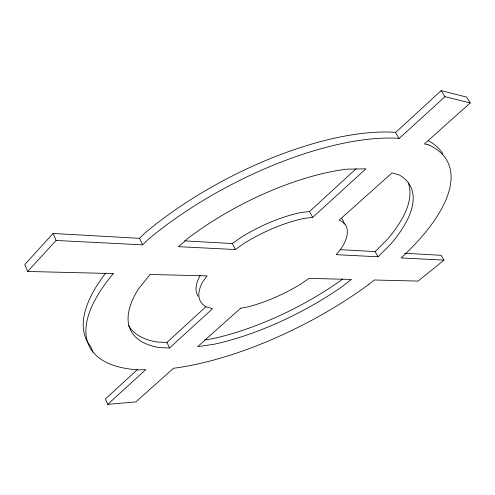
<?xml version="1.0" encoding="UTF-8"?>
<svg xmlns="http://www.w3.org/2000/svg" width="495" height="495" viewBox="0 0 495 495"><rect width="100%" height="100%" fill="white"/><g stroke="black" fill="none" stroke-linecap="round" stroke-linejoin="round"><path stroke-width="0.74" d="M428.695 144.874L424.388 143.952L470.25 102.948L444.993 96.68L399.1 138.544L395.524 132.567L394.224 132.283A201.094 79.547 -27.4 0 0 144.664 233.269L139.559 238.336L53.064 233.467L24.75 264.547L27.627 271.458L113.479 273.574L112.891 274.15A201.57 78.717 -27.4 0 0 139.244 369.907L145.833 369.598L107.718 404.365L105.423 398.97L137.715 369.313M27.627 271.458L56.096 240.459L142.603 244.846L147.739 239.784A201.57 78.717 -27.4 0 1 397.807 138.266L399.1 138.544M340.022 249.622L375.111 251.596L387.232 239.518A157.008 61.813 -27.4 0 0 408.239 182.995M378.019 256.781L390.196 244.734A157.373 61.163 -27.4 0 0 399.267 174.989L392.046 172.866L339.193 220.12L343.443 222.379A81.978 31.686 -27.3 0 1 339.96 250.222L336.111 254.653L378.019 256.781L375.111 251.596M128.589 325.5A157.008 61.813 -27.4 0 0 156.884 341.989L166.976 342.441L205.889 306.708M184.647 240.873L232.328 243.559L240.978 237.427A81.793 32.02 -27.4 0 1 301.096 212.516L309.53 211.532L356.221 168.659M395.524 132.567L441.187 90.635L466.494 97.07L470.25 102.948M169.525 347.985L212.565 308.719L206.267 306.851A81.978 31.686 -27.3 0 1 203.123 281.191L207.108 275.882L150.121 274.478L138.408 288.975A157.373 61.163 -27.4 0 0 159.44 347.595L169.525 347.985L166.976 342.441M312.704 217.367L365.898 168.832L346.927 169.172A157.373 61.163 -27.4 0 0 188.805 237.668L178.46 246.665L235.354 249.548L244.035 243.416A81.978 31.686 -27.3 0 1 304.264 218.388L312.704 217.367L309.53 211.532M369.053 284.254L374.245 279.997L418.114 281.08L444.003 260.123L441.181 255.315L404.365 253.242M342.521 279.025L338.877 281.859A157.008 61.813 -27.4 0 1 211.285 338.97L204.676 339.904M107.718 404.365L135.884 401.897L173.473 368.286A201.446 78.662 -27.4 0 0 369.035 284.248M444.003 260.123L401.111 257.951A201.453 78.668 -27.4 0 0 428.658 144.905M441.187 90.635L444.993 96.68M232.328 243.559L235.354 249.548M139.559 238.336L142.603 244.846M53.064 233.467L56.096 240.459M93.079 352.168L90.535 346.24A201.094 79.547 -27.4 0 1 105.738 273.017M198.099 296.257A81.793 32.02 -27.4 0 1 200.252 275.282M341.847 218.53A81.793 32.02 -27.4 0 1 344.105 224.216M428.255 140.654A200.982 79.497 -27.4 0 1 442.938 153.865M240.65 308.224L197.678 346.642L213.834 344.303A157.373 61.163 -27.4 0 0 341.643 286.982L351.4 279.434L309.066 278.394L300.378 284.303A81.978 31.686 -27.3 0 1 246.795 307.154L240.65 308.224"/></g></svg>
